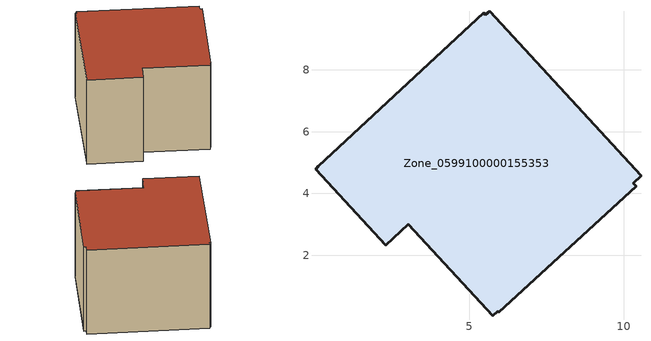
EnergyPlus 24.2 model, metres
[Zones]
Zone_0599100000155353
 floor ground (C_G): 10.56,4.57 10.31,4.34 10.41,4.23 5.96,0.15 5.92,0.19 5.76,0.04 3.03,3 2.29,2.33 0.03,4.79 0.12,4.88 5.46,9.84 5.52,9.78 5.66,9.9 z0
 wall outside (C_F): 10.31,4.34 10.56,4.57 5.66,9.9 5.52,9.78 5.46,9.84 0.12,4.88 0.03,4.79 2.29,2.33 3.03,3 5.76,0.04 5.92,0.19 5.96,0.15 10.41,4.23 10.31,4.34 z0:5.81
 roof outside (C_R): 5.96,0.15 10.41,4.23 10.31,4.34 10.56,4.57 5.66,9.9 5.52,9.78 5.46,9.84 0.12,4.88 0.03,4.79 2.29,2.33 3.03,3 5.76,0.04 5.92,0.19 z5.81
[BUILDING]
Pand.0599100000155353: North Axis=0; Terrain=City; Loads Convergence Tolerance Value=0.04; Temperature Convergence Tolerance Value=0.4; Solar Distribution=FullExterior; Maximum Number of Warmup Days=25; Minimum Number of Warmup Days=1
[Site:Location]
Rotterdam.The.Hague.AP_ZH_NLD Design_Conditions: Latitude=51.96; Longitude=4.45; Time Zone=1; Elevation=-4.5
[SITE:GROUNDTEMPERATURE:BUILDINGSURFACE]
18, 18, 18, 18, 18, 18, 18, 18, 18, 18, 18, 18
[MATERIAL] Thermal Absorptance=0.9; Solar Absorptance=0.7; Visible Absorptance=0.7
Name | Roughness | Thickness | Conductivity | Density | Specific Heat
G.TC.1975-1991 | MediumSmooth | 0.15 | 0.288461 | 540 | 1210
F.TC.1975-1991 | Rough | 0.3 | 0.230769 | 1920 | 840
R.TC.1975-1991 | MediumRough | 0.2 | 0.153846 | 1500 | 1000
[CONSTRUCTION]
C_G: G.TC.1975-1991
C_F: F.TC.1975-1991
C_R: R.TC.1975-1991
[ZONE]
Zone_0599100000155353: Type=1; Multiplier=1; Ceiling Height=Autocalculate; Volume=Autocalculate; Floor Area=autocalculate; Part of Total Floor Area=Yes
[ZONEINFILTRATION:DESIGNFLOWRATE]
Infil_Zone_0599100000155353: Zone or ZoneList or Space or SpaceList=Zone_0599100000155353; Schedule=AlwaysOn; Design Flow Rate Calculation Method=Flow/Area; Flow Rate per Floor Area=0.003; Constant Term Coefficient=1; Temperature Term Coefficient=0; Velocity Term Coefficient=0; Velocity Squared Term Coefficient=0
[HVACTEMPLATE:ZONE:IDEALLOADSAIRSYSTEM]
Zone_0599100000155353: Maximum Heating Supply Air Temperature=50; Minimum Cooling Supply Air Temperature=13; Maximum Heating Supply Air Humidity Ratio=0.0156; Minimum Cooling Supply Air Humidity Ratio=0.0077; Heating Limit=NoLimit; Cooling Limit=NoLimit; Dehumidification Control Type=ConstantSensibleHeatRatio; Cooling Sensible Heat Ratio=0.7; Dehumidification Setpoint=60; Humidification Control Type=None; Humidification Setpoint=30; Outdoor Air Method=None; Outdoor Air Flow Rate per Person=0.00944; Outdoor Air Flow Rate per Zone Floor Area=0; Outdoor Air Flow Rate per Zone=0; Demand Controlled Ventilation Type=None; Outdoor Air Economizer Type=NoEconomizer; Heat Recovery Type=None; Sensible Heat Recovery Effectiveness=0.7; Latent Heat Recovery Effectiveness=0.65
[ZONECONTROL:THERMOSTAT]
ThermostatControl_Zone_0599100000155353: Zone or ZoneList=Zone_0599100000155353; Control Type Schedule=DualSetpointControlType; Control 1=Thermostat_Zone_0599100000155353; Temperature Difference Between Cutout And Setpoint=0
[THERMOSTATSETPOINT:DUALSETPOINT]
Thermostat_Zone_0599100000155353: Heating Setpoint Temperature Schedule=HeatingSetpoint_Zone_0599100000155353; Cooling Setpoint Temperature Schedule=CoolingSetpoint_Zone_0599100000155353
[SCHEDULE:COMPACT]
HeatingSetpoint_Zone_0599100000155353: Through: 12/31, For: AllDays, Until: 24:00, 21
CoolingSetpoint_Zone_0599100000155353: Through: 12/31, For: AllDays, Until: 24:00, 24
DualSetpointControlType: Through: 12/31, For: AllDays, Until: 24:00, 4
AlwaysOn: Through: 12/31, For: AllDays, Until: 24:00, 1
